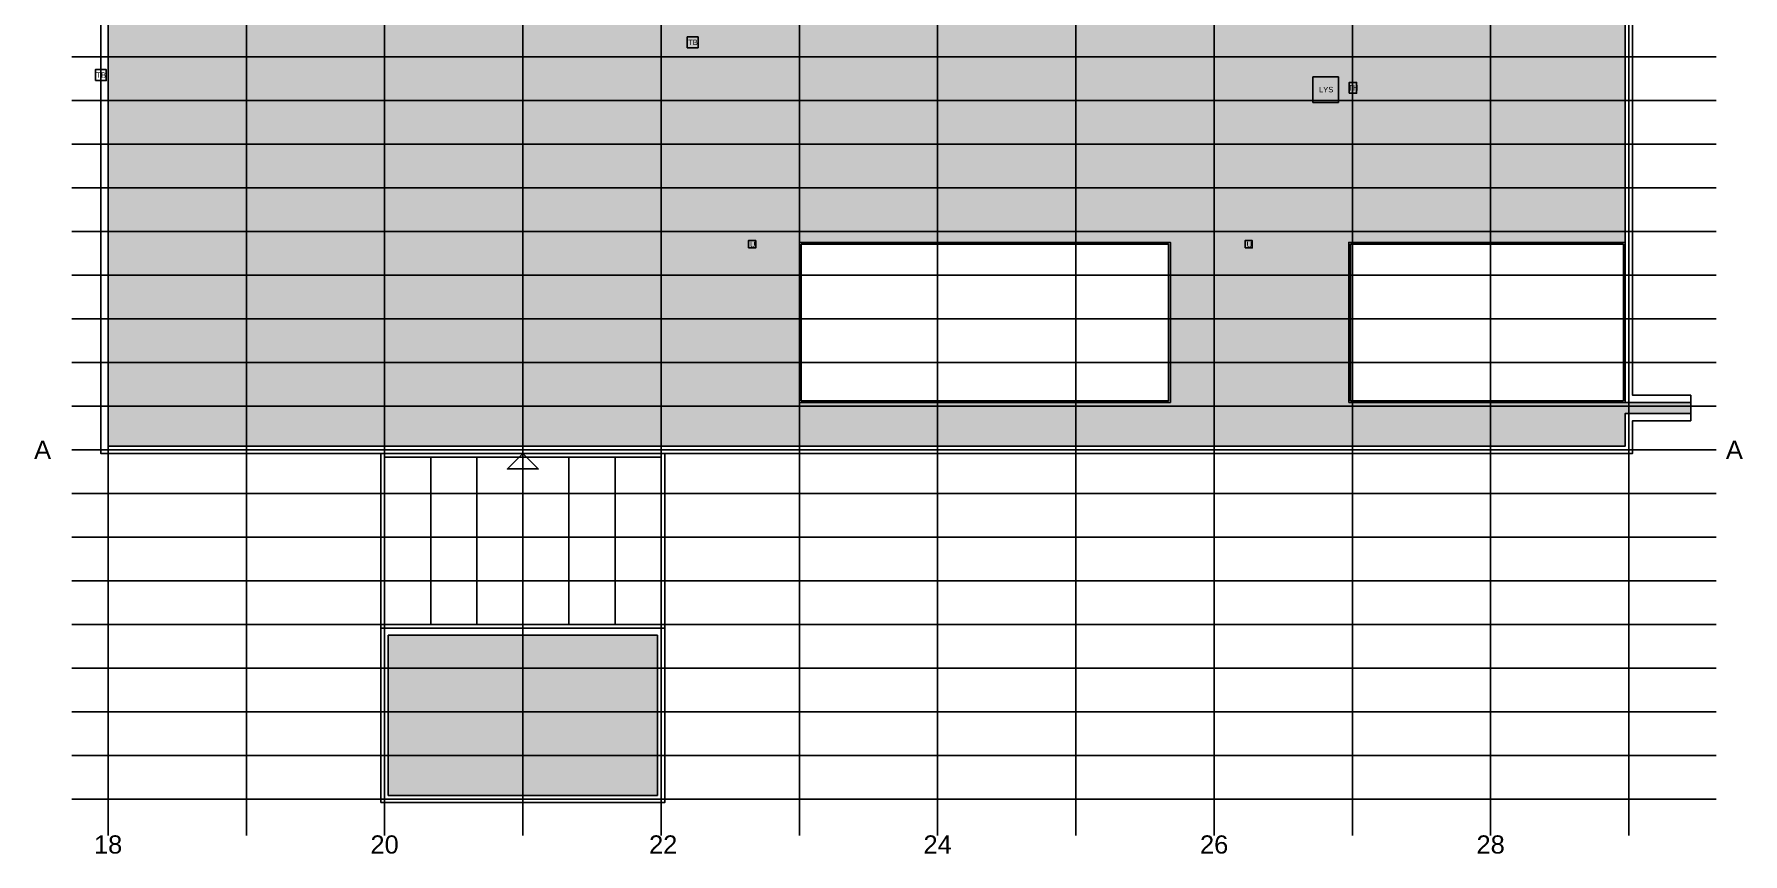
# Model space of a CAD drawing. Header units: millimetres. Extents: x 96064 to 243032, y 44049 to 165007.
# Drawn here: x 196068 to 243032, y 47093 to 69625 of the extents above; entities that cross this region are included whole.
import ezdxf

# ---------------------------------------------------------------- set-up
doc = ezdxf.new("R2010")
doc.units = ezdxf.units.MM
doc.header["$LTSCALE"] = 20
for name, color, linetype in [('-  Tag', 7, 'CONTINUOUS'), ('- Døre og vinduer', 12, 'CONTINUOUS'), ('- EL og VVS', 4, 'CONTINUOUS'), ('-Grid', 254, 'CONTINUOUS'), ('-Skrav. Tag', 142, 'CONTINUOUS')]:
    doc.layers.add(name, color=color, linetype=linetype)
doc.styles.add('100', font='arial.ttf', dxfattribs={"height": 150})

msp = doc.modelspace()

# ---------------------------------------------------------------- hatches: boundary and pattern name
at = {"layer": '-Skrav. Tag'}
h = msp.add_hatch(dxfattribs=at)
h.set_pattern_fill('AR-CONC', scale=10)
h.paths.add_polyline_path([(239800, 150600), (213200, 150600), (213200, 156700), (209500, 156700), (209500, 137400), (213200, 137400), (213200, 138600), (239800, 138600)])
h.paths.add_polyline_path([(213200, 133800), (209500, 133800), (209500, 125400), (213200, 125400)])
h.paths.add_polyline_path([(239800, 124200), (205700, 124200), (205700, 111000), (213200, 111000), (213200, 112200), (239800, 112200)])
h.paths.add_polyline_path([(213200, 107400), (205700, 107400), (205700, 99000), (213200, 99000)])
h.paths.add_polyline_path([(220900, 93800), (236000, 93800), (236000, 85800), (239800, 85800), (239800, 97800), (201900, 97800), (201900, 84600), (213200, 84600), (213200, 85800), (220900, 85800)])
h.paths.add_polyline_path([(213200, 81000), (201900, 81000), (201900, 72600), (213200, 72600)])
h.paths.add_polyline_path([(239800, 71400), (198100, 71400), (198100, 58300), (239800, 58300), (239800, 59200), (241600, 59200), (241600, 59500), (239800, 59500), (232200, 59500), (232200, 63900), (239800, 63900)])
h.paths.add_polyline_path([(217100, 63900), (227300, 63900), (227300, 59500), (217100, 59500)], flags=16)
h.paths.add_polyline_path([(213200, 53100), (205800, 53100), (205800, 48700), (213200, 48700)])

# ---------------------------------------------------------------- linework, layer by layer
at = {"layer": '-  Tag'}
msp.add_line((241600, 59200), (241600, 59500), dxfattribs=at)
for points in [[(241600, 59200), (239800, 59200), (239800, 58300), (198100, 58300), (198100, 71400), (239800, 71400), (239800, 59500), (241600, 59500), (241600, 59700), (240000, 59700), (240000, 71400), (197900, 71400), (197900, 58100), (240000, 58100), (240000, 59000), (241600, 59000)], [(217100, 59500), (227300, 59500), (227300, 63900), (217100, 63900)], [(232200, 59500), (239800, 59500), (239800, 63900), (232200, 63900)], [(217150, 59550), (227250, 59550), (227250, 63850), (217150, 63850)], [(232250, 59550), (239750, 59550), (239750, 63850), (232250, 63850)], [(205600, 48500), (213400, 48500), (213400, 53300), (205600, 53300)], [(205800, 48700), (213200, 48700), (213200, 53100), (205800, 53100)]]:
    msp.add_lwpolyline(points, close=True, dxfattribs=at)
at = {"layer": '- Døre og vinduer'}
for points in [[(231216, 67750), (231916, 67750), (231916, 68450), (231216, 68450)], [(205600, 58100), (213400, 58100), (213400, 53300), (205600, 53300)], [(205700, 53400), (206967, 53400), (206967, 58000), (205700, 58000)], [(206967, 53400), (208233, 53400), (208233, 58000), (206967, 58000)], [(208233, 53400), (209500, 53400), (209500, 58000), (208233, 58000)], [(209500, 53400), (210767, 53400), (210767, 58000), (209500, 58000)], [(210767, 53400), (212033, 53400), (212033, 58000), (210767, 58000)], [(212033, 53400), (213300, 53400), (213300, 58000), (212033, 58000)]]:
    msp.add_lwpolyline(points, close=True, dxfattribs=at)
msp.add_lwpolyline([(209500, 53400), (209500, 58100), (209924, 57676), (209076, 57676), (209500, 58100)], dxfattribs=at)
at = {"layer": '- EL og VVS'}
for points in [[(214017, 69250), (214317, 69250), (214317, 69550), (214017, 69550)], [(197750, 68350), (198050, 68350), (198050, 68650), (197750, 68650)], [(232216, 68000), (232416, 68000), (232416, 68300), (232216, 68300)], [(215700, 63750), (215900, 63750), (215900, 63950), (215700, 63950)], [(229350, 63750), (229550, 63750), (229550, 63950), (229350, 63950)]]:
    msp.add_lwpolyline(points, close=True, dxfattribs=at)
at = {"layer": '-Grid', "color": 251}
for p, q in [((198100, 47600), (198100, 163600)), ((201900, 47600), (201900, 163600)), ((205700, 47600), (205700, 163600)), ((209500, 47600), (209500, 163600)), ((213300, 47600), (213300, 163600)), ((217100, 47600), (217100, 163600)), ((220900, 47600), (220900, 163600)), ((224700, 47600), (224700, 163600)), ((228500, 47600), (228500, 163600)), ((232300, 47600), (232300, 163600)), ((236100, 47600), (236100, 163600)), ((239900, 47600), (239900, 163600)), ((197100, 69000), (242300, 69000)), ((197100, 67800), (242300, 67800)), ((197100, 66600), (242300, 66600)), ((197100, 65400), (242300, 65400)), ((197100, 64200), (242300, 64200)), ((197100, 63000), (242300, 63000)), ((197100, 61800), (242300, 61800)), ((197100, 60600), (242300, 60600)), ((197100, 59400), (242300, 59400)), ((197100, 58200), (242300, 58200)), ((197100, 57000), (242300, 57000)), ((197100, 55800), (242300, 55800)), ((197100, 54600), (242300, 54600)), ((197100, 53400), (242300, 53400)), ((197100, 52200), (242300, 52200)), ((197100, 51000), (242300, 51000)), ((197100, 49800), (242300, 49800)), ((197100, 48600), (242300, 48600))]:
    msp.add_line(p, q, dxfattribs=at)

# ---------------------------------------------------------------- texts
at = {"layer": '- Døre og vinduer', "insert": (231412, 68176), "char_height": 150, "attachment_point": 1, "style": '100'}
msp.add_mtext_dynamic_manual_height_columns('\\pi-30.891;LYS', width=308, gutter_width=750, heights=[0], dxfattribs=at)
at = {"layer": '- EL og VVS', "char_height": 150, "attachment_point": 1, "style": '100'}
for s, insert in [('\\pi28.147;TB', (214013, 69476)), ('\\pi28.147;TB', (197746, 68576)), ('\\pi25.231;TH', (232162, 68226)), ('\\pi95.013;U', (215646, 63921)), ('\\pi95.013;U', (229296, 63921))]:
    msp.add_mtext_dynamic_manual_height_columns(s, width=308, gutter_width=750, heights=[0], dxfattribs=dict(at, insert=insert))
at = {"layer": '-Grid', "color": 3, "char_height": 500, "width": 361.3, "style": '100'}
for s, insert, attachment_point in [('{\\C7;A}', (196300, 58200), 5), ('{\\C7;A}', (242800, 58200), 5), ('{\\C7;18}', (198100, 47600), 2), ('{\\C7;20}', (205700, 47600), 2), ('{\\C7;22}', (213357, 47600), 2), ('{\\C7;24}', (220900, 47600), 2), ('{\\C7;26}', (228500, 47600), 2), ('{\\C7;28}', (236100, 47600), 2)]:
    msp.add_mtext(s, dxfattribs=dict(at, insert=insert, attachment_point=attachment_point))

doc.saveas('drawing.dxf')
